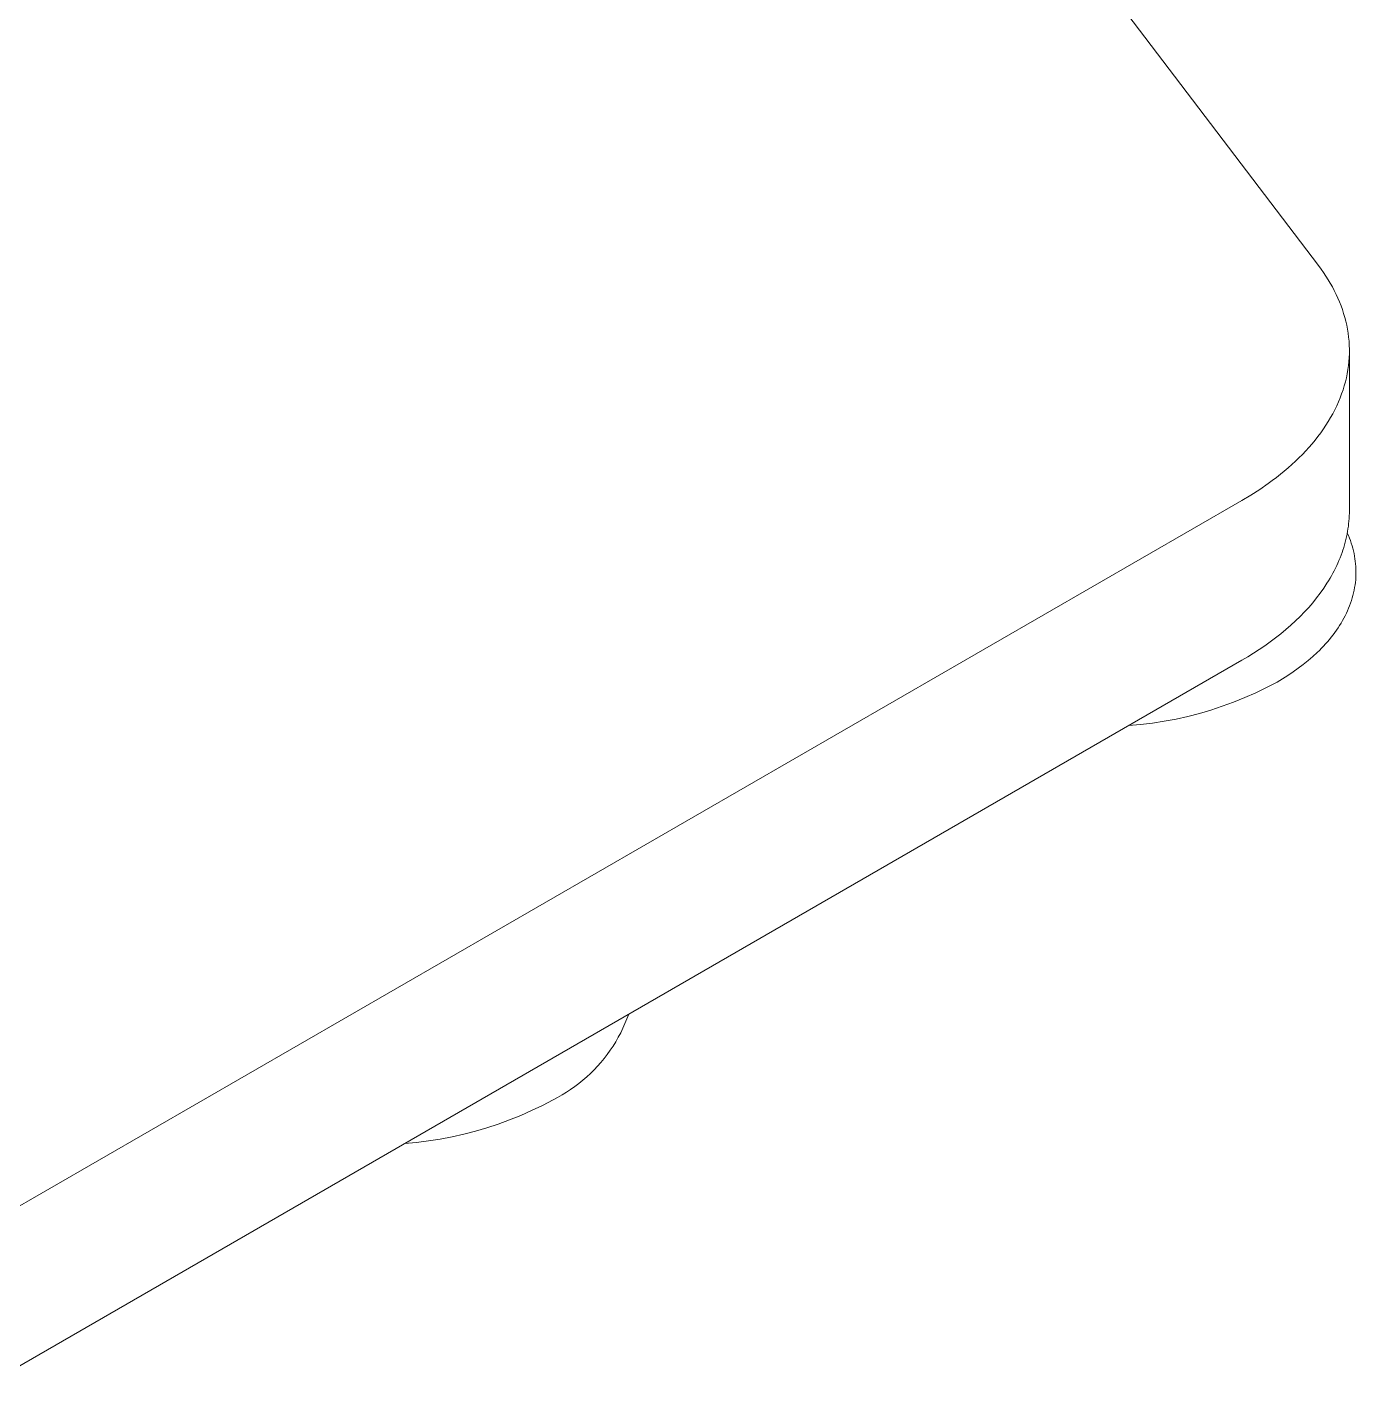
# Model space of a CAD drawing. Header units: inches. Extents: x -8 to 201, y -1 to 136.
# Drawn here: x 145.334 to 146.715, y 77.529 to 78.933 of the extents above; entities that cross this region are included whole.
import ezdxf

# ---------------------------------------------------------------- set-up
doc = ezdxf.new("R2010")
doc.units = ezdxf.units.IN
doc.layers.add('ZANO_R', color=7, linetype='Continuous', lineweight=0)

msp = doc.modelspace()

# ---------------------------------------------------------------- linework, layer by layer
at = {"layer": 'ZANO_R'}
for p, q in [((143.21851, 83.24084), (146.67597, 78.68481)), ((146.67597, 78.68481), (146.67862, 78.68123)), ((146.67862, 78.68123), (146.68118, 78.67761)), ((146.68118, 78.67761), (146.68363, 78.67394)), ((146.68363, 78.67394), (146.68598, 78.67022)), ((146.68598, 78.67022), (146.68823, 78.66647)), ((146.68823, 78.66647), (146.69037, 78.66267)), ((146.69037, 78.66267), (146.6924, 78.65884)), ((146.6924, 78.65884), (146.69431, 78.65497)), ((146.69431, 78.65497), (146.69611, 78.65106)), ((146.69611, 78.65106), (146.6978, 78.64711)), ((146.6978, 78.64711), (146.69936, 78.64314)), ((146.69936, 78.64314), (146.7008, 78.63913)), ((146.7008, 78.63913), (146.70211, 78.63509)), ((146.70211, 78.63509), (146.7033, 78.63103)), ((146.7033, 78.63103), (146.70436, 78.62694)), ((146.70436, 78.62694), (146.70529, 78.62283)), ((146.70529, 78.62283), (146.70608, 78.61869)), ((146.70608, 78.61869), (146.70675, 78.61454)), ((146.70675, 78.61454), (146.70728, 78.61037)), ((146.70728, 78.61037), (146.70767, 78.60618)), ((146.70767, 78.60618), (146.70792, 78.60199)), ((146.70792, 78.60199), (146.70804, 78.59778)), ((146.70785, 78.58934), (146.70754, 78.58511)), ((146.70801, 78.59356), (146.70785, 78.58934)), ((146.70804, 78.59778), (146.70801, 78.59356)), ((146.70804, 78.59356), (146.70804, 78.43025)), ((146.70651, 78.57666), (146.70578, 78.57243)), ((146.70709, 78.58088), (146.70651, 78.57666)), ((146.70754, 78.58511), (146.70709, 78.58088)), ((146.70274, 78.5598), (146.70145, 78.55562)), ((146.70389, 78.564), (146.70274, 78.5598)), ((146.70491, 78.56821), (146.70389, 78.564)), ((146.70578, 78.57243), (146.70491, 78.56821)), ((146.69844, 78.54729), (146.69673, 78.54316)), ((146.70001, 78.55145), (146.69844, 78.54729)), ((146.70145, 78.55562), (146.70001, 78.55145)), ((146.6929, 78.53496), (146.69078, 78.5309)), ((146.69488, 78.53905), (146.6929, 78.53496)), ((146.69673, 78.54316), (146.69488, 78.53905)), ((146.68365, 78.5189), (146.68101, 78.51497)), ((146.68615, 78.52287), (146.68365, 78.5189)), ((146.68853, 78.52687), (146.68615, 78.52287)), ((146.69078, 78.5309), (146.68853, 78.52687)), ((146.67537, 78.50721), (146.67237, 78.5034)), ((146.67825, 78.51107), (146.67537, 78.50721)), ((146.68101, 78.51497), (146.67825, 78.51107)), ((146.66266, 78.49221), (146.65921, 78.48857)), ((146.66601, 78.49589), (146.66266, 78.49221)), ((146.66925, 78.49962), (146.66601, 78.49589)), ((146.67237, 78.5034), (146.66925, 78.49962)), ((146.64821, 78.47797), (146.64434, 78.47454)), ((146.65197, 78.48145), (146.64821, 78.47797)), ((146.65564, 78.48499), (146.65197, 78.48145)), ((146.65921, 78.48857), (146.65564, 78.48499)), ((146.62796, 78.46138), (146.62365, 78.45823)), ((146.63219, 78.46458), (146.62796, 78.46138)), ((146.63633, 78.46784), (146.63219, 78.46458)), ((146.64038, 78.47116), (146.63633, 78.46784)), ((146.64434, 78.47454), (146.64038, 78.47116)), ((146.61481, 78.45212), (146.60568, 78.44625)), ((146.62365, 78.45823), (146.61481, 78.45212)), ((145.30532, 77.6953), (146.59629, 78.44064)), ((146.60568, 78.44625), (146.59629, 78.44064)), ((146.7073, 78.4165), (146.70757, 78.41925)), ((146.70757, 78.41925), (146.70778, 78.42201)), ((146.70778, 78.42201), (146.70792, 78.42476)), ((146.70792, 78.42476), (146.70801, 78.42751)), ((146.70801, 78.42751), (146.70804, 78.43025)), ((146.70506, 78.40275), (146.70563, 78.40549)), ((146.70563, 78.40549), (146.70613, 78.40824)), ((146.70702, 78.40421), (146.70588, 78.40682)), ((146.70613, 78.40824), (146.70658, 78.41099)), ((146.70658, 78.41099), (146.70697, 78.41375)), ((146.70697, 78.41375), (146.7073, 78.4165)), ((146.70132, 78.38908), (146.70219, 78.3918)), ((146.70219, 78.3918), (146.70299, 78.39453)), ((146.70299, 78.39453), (146.70374, 78.39727)), ((146.70374, 78.39727), (146.70443, 78.4)), ((146.70443, 78.4), (146.70506, 78.40275)), ((146.70808, 78.40158), (146.70702, 78.40421)), ((146.70908, 78.39893), (146.70808, 78.40158)), ((146.70999, 78.39627), (146.70908, 78.39893)), ((146.71083, 78.3936), (146.70999, 78.39627)), ((146.7116, 78.39092), (146.71083, 78.3936)), ((146.6961, 78.37557), (146.69726, 78.37826)), ((146.69726, 78.37826), (146.69836, 78.38095)), ((146.69836, 78.38095), (146.69941, 78.38365)), ((146.69941, 78.38365), (146.70039, 78.38636)), ((146.70039, 78.38636), (146.70132, 78.38908)), ((146.71228, 78.38822), (146.7116, 78.39092)), ((146.71289, 78.38552), (146.71228, 78.38822)), ((146.71342, 78.3828), (146.71289, 78.38552)), ((146.71387, 78.38009), (146.71342, 78.3828)), ((146.71424, 78.37736), (146.71387, 78.38009)), ((146.71453, 78.37463), (146.71424, 78.37736)), ((146.68944, 78.36231), (146.69088, 78.36494)), ((146.69088, 78.36494), (146.69227, 78.36758)), ((146.69227, 78.36758), (146.69361, 78.37023)), ((146.69361, 78.37023), (146.69488, 78.3729)), ((146.69488, 78.3729), (146.6961, 78.37557)), ((146.71474, 78.3719), (146.71453, 78.37463)), ((146.71487, 78.36916), (146.71474, 78.3719)), ((146.71478, 78.36095), (146.71489, 78.36368)), ((146.71492, 78.36642), (146.71487, 78.36916)), ((146.71489, 78.36368), (146.71492, 78.36642)), ((146.67779, 78.34429), (146.68139, 78.34936)), ((146.68139, 78.34936), (146.68477, 78.3545)), ((146.68477, 78.3545), (146.68638, 78.35709)), ((146.68638, 78.35709), (146.68794, 78.35969)), ((146.68794, 78.35969), (146.68944, 78.36231)), ((146.71303, 78.34732), (146.71354, 78.35003)), ((146.71354, 78.35003), (146.71397, 78.35275)), ((146.71397, 78.35275), (146.71432, 78.35548)), ((146.71432, 78.35548), (146.71459, 78.35821)), ((146.71459, 78.35821), (146.71478, 78.36095)), ((146.66998, 78.33434), (146.67399, 78.33928)), ((146.67399, 78.33928), (146.67779, 78.34429)), ((146.70931, 78.33389), (146.7102, 78.33655)), ((146.7102, 78.33655), (146.71103, 78.33923)), ((146.71103, 78.33923), (146.71177, 78.34192)), ((146.71177, 78.34192), (146.71244, 78.34461)), ((146.71244, 78.34461), (146.71303, 78.34732)), ((146.65681, 78.32), (146.66139, 78.3247)), ((146.66139, 78.3247), (146.66578, 78.32948)), ((146.66578, 78.32948), (146.66998, 78.33434)), ((146.7037, 78.3208), (146.70497, 78.32339)), ((146.70497, 78.32339), (146.70616, 78.32599)), ((146.70616, 78.32599), (146.70729, 78.32861)), ((146.70729, 78.32861), (146.70833, 78.33124)), ((146.70833, 78.33124), (146.70931, 78.33389)), ((146.64205, 78.30642), (146.64714, 78.31085)), ((146.64714, 78.31085), (146.65206, 78.31538)), ((146.65206, 78.31538), (146.65681, 78.32)), ((146.69465, 78.30572), (146.69632, 78.30818)), ((146.69632, 78.30818), (146.69793, 78.31066)), ((146.69793, 78.31066), (146.69948, 78.31316)), ((146.69948, 78.31316), (146.70096, 78.31569)), ((146.70096, 78.31569), (146.70236, 78.31824)), ((146.70236, 78.31824), (146.7037, 78.3208)), ((146.62019, 78.28963), (146.62587, 78.29368)), ((146.62587, 78.29368), (146.63141, 78.29783)), ((146.63141, 78.29783), (146.6368, 78.30208)), ((146.6368, 78.30208), (146.64205, 78.30642)), ((146.6833, 78.29149), (146.68534, 78.29379)), ((146.68534, 78.29379), (146.68732, 78.29613)), ((146.68732, 78.29613), (146.68924, 78.29849)), ((146.68924, 78.29849), (146.69111, 78.30087)), ((146.69111, 78.30087), (146.69291, 78.30328)), ((146.69291, 78.30328), (146.69465, 78.30572)), ((146.60243, 78.27811), (146.60847, 78.28185)), ((146.60847, 78.28185), (146.61439, 78.28569)), ((146.61439, 78.28569), (146.62019, 78.28963)), ((146.66996, 78.27826), (146.67461, 78.28255)), ((146.67461, 78.28255), (146.67686, 78.28474)), ((146.67686, 78.28474), (146.67906, 78.28696)), ((146.67906, 78.28696), (146.68121, 78.28921)), ((146.68121, 78.28921), (146.6833, 78.29149)), ((146.59629, 78.27449), (145.30532, 77.52914)), ((146.59629, 78.27449), (146.60243, 78.27811)), ((146.64965, 78.26238), (146.65496, 78.26616)), ((146.65496, 78.26616), (146.66012, 78.27006)), ((146.66012, 78.27006), (146.66513, 78.2741)), ((146.66513, 78.2741), (146.66996, 78.27826)), ((146.62192, 78.24607), (146.63297, 78.25186)), ((146.63297, 78.25186), (146.63864, 78.25523)), ((146.63864, 78.25523), (146.64421, 78.25874)), ((146.64421, 78.25874), (146.64965, 78.26238)), ((146.59927, 78.2356), (146.61068, 78.24065)), ((146.61068, 78.24065), (146.62192, 78.24607)), ((146.55218, 78.21922), (146.56414, 78.22273)), ((146.56414, 78.22273), (146.57599, 78.22664)), ((146.57599, 78.22664), (146.58771, 78.23093)), ((146.58771, 78.23093), (146.59927, 78.2356)), ((146.49096, 78.20761), (146.50334, 78.20913)), ((146.50334, 78.20913), (146.51567, 78.21105)), ((146.51567, 78.21105), (146.52792, 78.21337)), ((146.52792, 78.21337), (146.5401, 78.2161)), ((146.5401, 78.2161), (146.55218, 78.21922)), ((146.47853, 78.2065), (146.49096, 78.20761)), ((145.95514, 77.89666), (145.95714, 77.90156)), ((145.95714, 77.90156), (145.95897, 77.90653)), ((145.94816, 77.88238), (145.95065, 77.88706)), ((145.95065, 77.88706), (145.95297, 77.89182)), ((145.95297, 77.89182), (145.95514, 77.89666)), ((145.9398, 77.86888), (145.94274, 77.87329)), ((145.94274, 77.87329), (145.94553, 77.87779)), ((145.94553, 77.87779), (145.94816, 77.88238)), ((145.93012, 77.85629), (145.93348, 77.86038)), ((145.93348, 77.86038), (145.93671, 77.86458)), ((145.93671, 77.86458), (145.9398, 77.86888)), ((145.91534, 77.84113), (145.91922, 77.84473)), ((145.91922, 77.84473), (145.92298, 77.84846)), ((145.92298, 77.84846), (145.92662, 77.85232)), ((145.92662, 77.85232), (145.93012, 77.85629)), ((145.89867, 77.82808), (145.903, 77.83113)), ((145.903, 77.83113), (145.90722, 77.83432)), ((145.90722, 77.83432), (145.91134, 77.83766)), ((145.91134, 77.83766), (145.91534, 77.84113)), ((145.86936, 77.81158), (145.88041, 77.81737)), ((145.88041, 77.81737), (145.88511, 77.81981)), ((145.88511, 77.81981), (145.88972, 77.82242)), ((145.88972, 77.82242), (145.89424, 77.82517)), ((145.89424, 77.82517), (145.89867, 77.82808)), ((145.84671, 77.80111), (145.85812, 77.80616)), ((145.85812, 77.80616), (145.86936, 77.81158)), ((145.79962, 77.78473), (145.81158, 77.78824)), ((145.81158, 77.78824), (145.82343, 77.79215)), ((145.82343, 77.79215), (145.83515, 77.79644)), ((145.83515, 77.79644), (145.84671, 77.80111)), ((145.7384, 77.77312), (145.75078, 77.77464)), ((145.75078, 77.77464), (145.76311, 77.77656)), ((145.76311, 77.77656), (145.77536, 77.77888)), ((145.77536, 77.77888), (145.78754, 77.78161)), ((145.78754, 77.78161), (145.79962, 77.78473)), ((145.72597, 77.77201), (145.7384, 77.77312))]:
    msp.add_line(p, q, dxfattribs=at)

doc.saveas('drawing.dxf')
